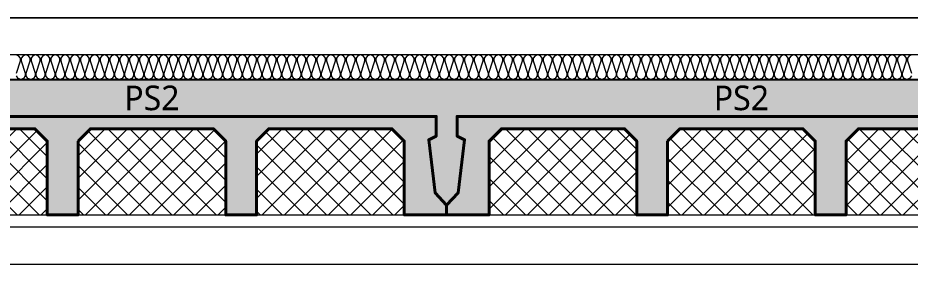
# Model space of a CAD drawing. Header units: millimetres. Extents: x 0 to 420000, y 0 to 297000.
# Drawn here: x 181780 to 185406, y 33450 to 34450 of the extents above; entities that cross this region are included whole.
import ezdxf
from ezdxf.enums import TextEntityAlignment as Align

# ---------------------------------------------------------------- set-up
doc = ezdxf.new("R2010")
doc.units = ezdxf.units.MM
doc.linetypes.add('0731_main_plan$0$form_$0$y-Landschaft$0$_$1$20120914_Verkehrsflächen_Grün$0$20120628_xref - Gammel$1$3_H-GL_F1_U3 - Default$0${ Offset Lines }', pattern=[0])
doc.linetypes.add('CEN', pattern=[62, 60, -1, 0, -1])
for name, color, linetype, lineweight in [('A-AXIS-LINE', 1, 'CEN', 15), ('A-CONC-LIN1', 2, 'Continuous', 40), ('A-CONC-LIN2', 7, 'Continuous', 25), ('A-XXXX-FIN2', 6, 'Continuous', 20), ('A-XXXX-INSL1', 15, 'Continuous', 18), ('A-XXXX-INSL2', 8, 'Continuous', 18)]:
    doc.layers.add(name, color=color, linetype=linetype, lineweight=lineweight)
doc.layers.add('A-CONC-SOLD', color=253, linetype='CEN')
doc.layers.add('A-XXXX-NPLT', color=144, linetype='Continuous', lineweight=15, plot=False)
doc.styles.add('맑은고딕', font='')
doc.styles.get('맑은고딕').set_extended_font_data('Malgun Gothic')

# ---------------------------------------------------------------- blocks, each defined once
blk = doc.blocks.new('axis(211208)')
at = {"layer": 'A-AXIS-LINE', "ltscale": 1000}
for p, q in [((4631788.1, -431118.7), (4955413.1, -431118.7)), ((4631788.1, -432118.7), (4955413.1, -432118.7))]:
    blk.add_line(p, q, dxfattribs=at)
blk = doc.blocks.new('PS2')
at = {"layer": 'A-CONC-SOLD'}
h = blk.add_hatch(color=256, dxfattribs=at)
h.dxf.hatch_style = 1
h.paths.add_polyline_path([(1197.5, 0), (-1197.5, 0), (-1197.5, -510), (-1150.5, -460), (-1125, -245), (-1155, -230), (-1155, -150), (1155, -150), (1155, -230), (1125, -245), (1150.5, -460), (1197.5, -510)])
h = blk.add_hatch(color=256, dxfattribs=at)
h.dxf.hatch_style = 1
h.paths.add_polyline_path([(-1150.5, -460), (-1197.5, -510), (-1197.5, -550), (-1025, -550), (-1025, -510), (-1025, -250), (-975, -200), (-475, -200), (-425, -250), (-425, -510), (-425, -550), (-300, -550), (-300, -510), (-300, -250), (-250, -200), (250, -200), (300, -250), (300, -510), (300, -550), (425, -550), (425, -510), (425, -250), (475, -200), (975, -200), (1025, -250), (1025, -510), (1025, -550), (1197.5, -550), (1197.5, -510), (1150.5, -460), (1125, -245), (1155, -230), (1155, -150), (-1155, -150), (-1155, -230), (-1125, -245)])
at = {"layer": 'A-XXXX-INSL2'}
h = blk.add_hatch(dxfattribs=at)
h.set_pattern_fill('ANSI37', color=256, scale=20)
h.set_pattern_definition([(45, (-289951.5, -41968), (-44.90128, 44.90128), []), (135, (-289951.5, -41968), (-44.90128, -44.90128), [])])
h.paths.add_polyline_path([(-975, -200), (-1025, -250), (-1025, -510), (-1025, -550), (-425, -550), (-425, -510), (-425, -250), (-475, -200)])
h.paths.add_polyline_path([(-250, -200), (-300, -250), (-300, -510), (-300, -550), (300, -550), (300, -510), (300, -250), (250, -200)])
h.paths.add_polyline_path([(425, -510), (425, -550), (1025, -550), (1025, -510), (1025, -250), (975, -200), (475, -200), (425, -250)])
at = {"layer": 'A-CONC-LIN1', "color": 2, "linetype": '0731_main_plan$0$form_$0$y-Landschaft$0$_$1$20120914_Verkehrsflächen_Grün$0$20120628_xref - Gammel$1$3_H-GL_F1_U3 - Default$0${ Offset Lines }'}
blk.add_lwpolyline([(-300, -250), (-300, -510), (-300, -510), (-300, -550), (-425, -550), (-425, -510), (-425, -510), (-425, -250), (-475, -200), (-975, -200), (-1025, -250), (-1025, -510), (-1025, -510), (-1025, -550), (-1197.5, -550), (-1197.5, -510), (-1150.5, -460), (-1125, -245), (-1155, -230), (-1155, -150), (1155, -150), (1155, -230), (1125, -245), (1150.5, -460), (1197.5, -510), (1197.5, -550), (1025, -550), (1025, -510), (1025, -510), (1025, -250), (975, -200), (475, -200), (425, -250), (425, -510), (425, -510), (425, -550), (300, -550), (300, -510), (300, -510), (300, -250), (250, -200), (-250, -200)], close=True, dxfattribs=at)
at = {"layer": 'A-CONC-LIN2'}
blk.add_line((-1197.5, 0), (1197.5, 0), dxfattribs=at)
at = {"layer": 'A-XXXX-NPLT'}
for p, q in [((-1025, -550), (-425, -550)), ((-300, -550), (300, -550)), ((425, -550), (1025, -550))]:
    blk.add_line(p, q, dxfattribs=at)
at = {"layer": 'A-XXXX-NPLT', "style": '맑은고딕'}
blk.add_text('PS2', height=100, dxfattribs=at).set_placement((0, -75), align=Align.MIDDLE)
blk = doc.blocks.new('지하2층')
at = {"layer": 'A-XXXX-FIN2'}
blk.add_line((4758723.8, -391118.7), (4737273.8, -391118.7), dxfattribs=at)
at = {"layer": 'A-XXXX-INSL1'}
blk.add_lwpolyline([(4758623.8, -391968.7), (4741073.8, -391968.7)], dxfattribs=at)
at = {"layer": 'A-XXXX-INSL2'}
blk.add_line((4758623.8, -391268.7), (4681723.8, -391268.7), dxfattribs=at)
for points in [[(4755723.8, -391268.7), (4755712.8, -391272.7), (4755705.8, -391282.7), (4755705.8, -391293.7), (4755721.8, -391343.7)], [(4755721.8, -391354.7), (4755714.8, -391364.7), (4755703.8, -391368.7), (4755692.8, -391364.7), (4755685.8, -391354.7), (4755685.8, -391343.7), (4755701.8, -391293.7), (4755701.8, -391282.7), (4755694.8, -391272.7), (4755683.8, -391268.7), (4755672.8, -391272.7), (4755665.8, -391282.7), (4755665.8, -391293.7), (4755681.8, -391343.7), (4755681.8, -391354.7), (4755674.8, -391364.7), (4755663.8, -391368.7), (4755652.8, -391364.7), (4755645.8, -391354.7), (4755645.8, -391343.7), (4755661.8, -391293.7), (4755661.8, -391282.7), (4755654.8, -391272.7), (4755643.8, -391268.7), (4755632.8, -391272.7), (4755625.8, -391282.7), (4755625.8, -391293.7), (4755641.8, -391343.7), (4755641.8, -391354.7), (4755634.8, -391364.7), (4755623.8, -391368.7), (4755612.8, -391364.7), (4755605.8, -391354.7), (4755605.8, -391343.7), (4755621.8, -391293.7), (4755621.8, -391282.7), (4755614.8, -391272.7), (4755603.8, -391268.7), (4755592.8, -391272.7), (4755585.8, -391282.7), (4755585.8, -391293.7), (4755601.8, -391343.7), (4755601.8, -391354.7), (4755594.8, -391364.7), (4755583.8, -391368.7), (4755572.8, -391364.7), (4755565.8, -391354.7), (4755565.8, -391343.7), (4755581.8, -391293.7), (4755581.8, -391282.7), (4755574.8, -391272.7), (4755563.8, -391268.7), (4755552.8, -391272.7), (4755545.8, -391282.7), (4755545.8, -391293.7), (4755561.8, -391343.7), (4755561.8, -391354.7), (4755554.8, -391364.7), (4755543.8, -391368.7), (4755532.8, -391364.7), (4755525.8, -391354.7), (4755525.8, -391343.7), (4755541.8, -391293.7), (4755541.8, -391282.7), (4755534.8, -391272.7), (4755523.8, -391268.7), (4755512.8, -391272.7), (4755505.8, -391282.7), (4755505.8, -391293.7), (4755521.8, -391343.7), (4755521.8, -391354.7), (4755514.8, -391364.7), (4755503.8, -391368.7), (4755492.8, -391364.7), (4755485.8, -391354.7), (4755485.8, -391343.7), (4755501.8, -391293.7), (4755501.8, -391282.7), (4755494.8, -391272.7), (4755483.8, -391268.7), (4755472.8, -391272.7), (4755465.8, -391282.7), (4755465.8, -391293.7), (4755481.8, -391343.7), (4755481.8, -391354.7), (4755474.8, -391364.7), (4755463.8, -391368.7), (4755452.8, -391364.7), (4755445.8, -391354.7), (4755445.8, -391343.7), (4755461.8, -391293.7), (4755461.8, -391282.7), (4755454.8, -391272.7), (4755443.8, -391268.7), (4755432.8, -391272.7), (4755425.8, -391282.7), (4755425.8, -391293.7), (4755441.8, -391343.7), (4755441.8, -391354.7), (4755434.8, -391364.7), (4755423.8, -391368.7), (4755412.8, -391364.7), (4755405.8, -391354.7), (4755405.8, -391343.7), (4755421.8, -391293.7), (4755421.8, -391282.7), (4755414.8, -391272.7), (4755403.8, -391268.7), (4755392.8, -391272.7), (4755385.8, -391282.7), (4755385.8, -391293.7), (4755401.8, -391343.7), (4755401.8, -391354.7), (4755394.8, -391364.7), (4755383.8, -391368.7), (4755372.8, -391364.7), (4755365.8, -391354.7), (4755365.8, -391343.7), (4755381.8, -391293.7), (4755381.8, -391282.7), (4755374.8, -391272.7), (4755363.8, -391268.7), (4755352.8, -391272.7), (4755345.8, -391282.7), (4755345.8, -391293.7), (4755361.8, -391343.7), (4755361.8, -391354.7), (4755354.8, -391364.7), (4755343.8, -391368.7), (4755332.8, -391364.7), (4755325.8, -391354.7), (4755325.8, -391343.7), (4755341.8, -391293.7), (4755341.8, -391282.7), (4755334.8, -391272.7), (4755323.8, -391268.7), (4755312.8, -391272.7), (4755305.8, -391282.7), (4755305.8, -391293.7), (4755321.8, -391343.7), (4755321.8, -391354.7), (4755314.8, -391364.7), (4755303.8, -391368.7), (4755292.8, -391364.7), (4755285.8, -391354.7), (4755285.8, -391343.7), (4755301.8, -391293.7), (4755301.8, -391282.7), (4755294.8, -391272.7), (4755283.8, -391268.7), (4755272.8, -391272.7), (4755265.8, -391282.7), (4755265.8, -391293.7), (4755281.8, -391343.7), (4755281.8, -391354.7), (4755274.8, -391364.7), (4755263.8, -391368.7), (4755252.8, -391364.7), (4755245.8, -391354.7), (4755245.8, -391343.7), (4755261.8, -391293.7), (4755261.8, -391282.7), (4755254.8, -391272.7), (4755243.8, -391268.7), (4755232.8, -391272.7), (4755225.8, -391282.7), (4755225.8, -391293.7), (4755241.8, -391343.7), (4755241.8, -391354.7), (4755234.8, -391364.7), (4755223.8, -391368.7), (4755212.8, -391364.7), (4755205.8, -391354.7), (4755205.8, -391343.7), (4755221.8, -391293.7), (4755221.8, -391282.7), (4755214.8, -391272.7), (4755203.8, -391268.7), (4755192.8, -391272.7), (4755185.8, -391282.7), (4755185.8, -391293.7), (4755201.8, -391343.7), (4755201.8, -391354.7), (4755194.8, -391364.7), (4755183.8, -391368.7), (4755172.8, -391364.7), (4755165.8, -391354.7), (4755165.8, -391343.7), (4755181.8, -391293.7), (4755181.8, -391282.7), (4755174.8, -391272.7), (4755163.8, -391268.7), (4755152.8, -391272.7), (4755145.8, -391282.7), (4755145.8, -391293.7), (4755161.8, -391343.7), (4755161.8, -391354.7), (4755154.8, -391364.7), (4755143.8, -391368.7), (4755132.8, -391364.7), (4755125.8, -391354.7), (4755125.8, -391343.7), (4755141.8, -391293.7), (4755141.8, -391282.7), (4755134.8, -391272.7), (4755123.8, -391268.7), (4755112.8, -391272.7), (4755105.8, -391282.7), (4755105.8, -391293.7), (4755121.8, -391343.7), (4755121.8, -391354.7), (4755114.8, -391364.7), (4755103.8, -391368.7), (4755092.8, -391364.7), (4755085.8, -391354.7), (4755085.8, -391343.7), (4755101.8, -391293.7), (4755101.8, -391282.7), (4755094.8, -391272.7), (4755083.8, -391268.7), (4755072.8, -391272.7), (4755065.8, -391282.7), (4755065.8, -391293.7), (4755081.8, -391343.7), (4755081.8, -391354.7), (4755074.8, -391364.7), (4755063.8, -391368.7), (4755052.8, -391364.7), (4755045.8, -391354.7), (4755045.8, -391343.7), (4755061.8, -391293.7), (4755061.8, -391282.7), (4755054.8, -391272.7), (4755043.8, -391268.7), (4755032.8, -391272.7), (4755025.8, -391282.7), (4755025.8, -391293.7), (4755041.8, -391343.7), (4755041.8, -391354.7), (4755034.8, -391364.7), (4755023.8, -391368.7), (4755012.8, -391364.7), (4755005.8, -391354.7), (4755005.8, -391343.7), (4755021.8, -391293.7), (4755021.8, -391282.7), (4755014.8, -391272.7), (4755003.8, -391268.7), (4754992.8, -391272.7), (4754985.8, -391282.7), (4754985.8, -391293.7), (4755001.8, -391343.7), (4755001.8, -391354.7), (4754994.8, -391364.7), (4754983.8, -391368.7), (4754972.8, -391364.7), (4754965.8, -391354.7), (4754965.8, -391343.7), (4754981.8, -391293.7), (4754981.8, -391282.7), (4754974.8, -391272.7), (4754963.8, -391268.7), (4754952.8, -391272.7), (4754945.8, -391282.7), (4754945.8, -391293.7), (4754961.8, -391343.7), (4754961.8, -391354.7), (4754954.8, -391364.7), (4754943.8, -391368.7), (4754932.8, -391364.7), (4754925.8, -391354.7), (4754925.8, -391343.7), (4754941.8, -391293.7), (4754941.8, -391282.7), (4754934.8, -391272.7), (4754923.8, -391268.7), (4754912.8, -391272.7), (4754905.8, -391282.7), (4754905.8, -391293.7), (4754921.8, -391343.7), (4754921.8, -391354.7), (4754914.8, -391364.7), (4754903.8, -391368.7), (4754892.8, -391364.7), (4754885.8, -391354.7), (4754885.8, -391343.7), (4754901.8, -391293.7), (4754901.8, -391282.7), (4754894.8, -391272.7), (4754883.8, -391268.7), (4754872.8, -391272.7), (4754865.8, -391282.7), (4754865.8, -391293.7), (4754881.8, -391343.7), (4754881.8, -391354.7), (4754874.8, -391364.7), (4754863.8, -391368.7), (4754852.8, -391364.7), (4754845.8, -391354.7), (4754845.8, -391343.7), (4754861.8, -391293.7), (4754861.8, -391282.7), (4754854.8, -391272.7), (4754843.8, -391268.7), (4754832.8, -391272.7), (4754825.8, -391282.7), (4754825.8, -391293.7), (4754841.8, -391343.7), (4754841.8, -391354.7), (4754834.8, -391364.7), (4754823.8, -391368.7), (4754812.8, -391364.7), (4754805.8, -391354.7), (4754805.8, -391343.7), (4754821.8, -391293.7), (4754821.8, -391282.7), (4754814.8, -391272.7), (4754803.8, -391268.7), (4754792.8, -391272.7), (4754785.8, -391282.7), (4754785.8, -391293.7), (4754801.8, -391343.7), (4754801.8, -391354.7), (4754794.8, -391364.7), (4754783.8, -391368.7), (4754772.8, -391364.7), (4754765.8, -391354.7), (4754765.8, -391343.7), (4754781.8, -391293.7), (4754781.8, -391282.7), (4754774.8, -391272.7), (4754763.8, -391268.7), (4754752.8, -391272.7), (4754745.8, -391282.7), (4754745.8, -391293.7), (4754761.8, -391343.7), (4754761.8, -391354.7), (4754754.8, -391364.7), (4754743.8, -391368.7), (4754732.8, -391364.7), (4754725.8, -391354.7), (4754725.8, -391343.7), (4754741.8, -391293.7), (4754741.8, -391282.7), (4754734.8, -391272.7), (4754723.8, -391268.7), (4754712.8, -391272.7), (4754705.8, -391282.7), (4754705.8, -391293.7), (4754721.8, -391343.7), (4754721.8, -391354.7), (4754714.8, -391364.7), (4754703.8, -391368.7), (4754692.8, -391364.7), (4754685.8, -391354.7), (4754685.8, -391343.7), (4754701.8, -391293.7), (4754701.8, -391282.7), (4754694.8, -391272.7), (4754683.8, -391268.7), (4754672.8, -391272.7), (4754665.8, -391282.7), (4754665.8, -391293.7), (4754681.8, -391343.7), (4754681.8, -391354.7), (4754674.8, -391364.7), (4754663.8, -391368.7), (4754652.8, -391364.7), (4754645.8, -391354.7), (4754645.8, -391343.7), (4754661.8, -391293.7), (4754661.8, -391282.7), (4754654.8, -391272.7), (4754643.8, -391268.7), (4754632.8, -391272.7), (4754625.8, -391282.7), (4754625.8, -391293.7), (4754641.8, -391343.7), (4754641.8, -391354.7), (4754634.8, -391364.7), (4754623.8, -391368.7), (4754612.8, -391364.7), (4754605.8, -391354.7), (4754605.8, -391343.7), (4754621.8, -391293.7), (4754621.8, -391282.7), (4754614.8, -391272.7), (4754603.8, -391268.7), (4754592.8, -391272.7), (4754585.8, -391282.7), (4754585.8, -391293.7), (4754601.8, -391343.7), (4754601.8, -391354.7), (4754594.8, -391364.7), (4754583.8, -391368.7), (4754572.8, -391364.7), (4754565.8, -391354.7), (4754565.8, -391343.7), (4754581.8, -391293.7), (4754581.8, -391282.7), (4754574.8, -391272.7), (4754563.8, -391268.7), (4754552.8, -391272.7), (4754545.8, -391282.7), (4754545.8, -391293.7), (4754561.8, -391343.7), (4754561.8, -391354.7), (4754554.8, -391364.7), (4754543.8, -391368.7), (4754532.8, -391364.7), (4754525.8, -391354.7), (4754525.8, -391343.7), (4754541.8, -391293.7), (4754541.8, -391282.7), (4754534.8, -391272.7), (4754523.8, -391268.7), (4754512.8, -391272.7), (4754505.8, -391282.7), (4754505.8, -391293.7), (4754521.8, -391343.7), (4754521.8, -391354.7), (4754514.8, -391364.7), (4754503.8, -391368.7), (4754492.8, -391364.7), (4754485.8, -391354.7), (4754485.8, -391343.7), (4754501.8, -391293.7), (4754501.8, -391282.7), (4754494.8, -391272.7), (4754483.8, -391268.7), (4754472.8, -391272.7), (4754465.8, -391282.7), (4754465.8, -391293.7), (4754481.8, -391343.7), (4754481.8, -391354.7), (4754474.8, -391364.7), (4754463.8, -391368.7), (4754452.8, -391364.7), (4754445.8, -391354.7), (4754445.8, -391343.7), (4754461.8, -391293.7), (4754461.8, -391282.7), (4754454.8, -391272.7), (4754443.8, -391268.7), (4754432.8, -391272.7), (4754425.8, -391282.7), (4754425.8, -391293.7), (4754441.8, -391343.7), (4754441.8, -391354.7), (4754434.8, -391364.7), (4754423.8, -391368.7), (4754412.8, -391364.7), (4754405.8, -391354.7), (4754405.8, -391343.7), (4754421.8, -391293.7), (4754421.8, -391282.7), (4754414.8, -391272.7), (4754403.8, -391268.7), (4754392.8, -391272.7), (4754385.8, -391282.7), (4754385.8, -391293.7), (4754401.8, -391343.7), (4754401.8, -391354.7), (4754394.8, -391364.7), (4754383.8, -391368.7), (4754372.8, -391364.7), (4754365.8, -391354.7), (4754365.8, -391343.7), (4754381.8, -391293.7), (4754381.8, -391282.7), (4754374.8, -391272.7), (4754363.8, -391268.7), (4754352.8, -391272.7), (4754345.8, -391282.7), (4754345.8, -391293.7), (4754361.8, -391343.7), (4754361.8, -391354.7), (4754354.8, -391364.7), (4754343.8, -391368.7), (4754332.8, -391364.7), (4754325.8, -391354.7), (4754325.8, -391343.7), (4754341.8, -391293.7), (4754341.8, -391282.7), (4754334.8, -391272.7), (4754323.8, -391268.7), (4754312.8, -391272.7), (4754305.8, -391282.7), (4754305.8, -391293.7), (4754321.8, -391343.7), (4754321.8, -391354.7), (4754314.8, -391364.7), (4754303.8, -391368.7), (4754292.8, -391364.7), (4754285.8, -391354.7), (4754285.8, -391343.7), (4754301.8, -391293.7), (4754301.8, -391282.7), (4754294.8, -391272.7), (4754283.8, -391268.7), (4754272.8, -391272.7), (4754265.8, -391282.7), (4754265.8, -391293.7), (4754281.8, -391343.7), (4754281.8, -391354.7), (4754274.8, -391364.7), (4754263.8, -391368.7), (4754252.8, -391364.7), (4754245.8, -391354.7), (4754245.8, -391343.7), (4754261.8, -391293.7), (4754261.8, -391282.7), (4754254.8, -391272.7), (4754243.8, -391268.7), (4754232.8, -391272.7), (4754225.8, -391282.7), (4754225.8, -391293.7), (4754241.8, -391343.7), (4754241.8, -391354.7), (4754234.8, -391364.7), (4754223.8, -391368.7), (4754212.8, -391364.7), (4754205.8, -391354.7), (4754205.8, -391343.7), (4754221.8, -391293.7), (4754221.8, -391282.7), (4754214.8, -391272.7), (4754203.8, -391268.7), (4754192.8, -391272.7), (4754185.8, -391282.7), (4754185.8, -391293.7), (4754201.8, -391343.7), (4754201.8, -391354.7), (4754194.8, -391364.7), (4754183.8, -391368.7), (4754172.8, -391364.7), (4754165.8, -391354.7), (4754165.8, -391343.7), (4754181.8, -391293.7), (4754181.8, -391282.7), (4754174.8, -391272.7), (4754163.8, -391268.7), (4754152.8, -391272.7), (4754145.8, -391282.7), (4754145.8, -391293.7), (4754161.8, -391343.7), (4754161.8, -391354.7), (4754154.8, -391364.7), (4754143.8, -391368.7), (4754132.8, -391364.7), (4754125.8, -391354.7), (4754125.8, -391343.7), (4754141.8, -391293.7), (4754141.8, -391282.7), (4754134.8, -391272.7), (4754123.8, -391268.7), (4754112.8, -391272.7), (4754105.8, -391282.7), (4754105.8, -391293.7), (4754121.8, -391343.7), (4754121.8, -391354.7), (4754114.8, -391364.7), (4754103.8, -391368.7), (4754092.8, -391364.7), (4754085.8, -391354.7), (4754085.8, -391343.7), (4754101.8, -391293.7), (4754101.8, -391282.7), (4754094.8, -391272.7), (4754083.8, -391268.7), (4754072.8, -391272.7), (4754065.8, -391282.7), (4754065.8, -391293.7), (4754081.8, -391343.7), (4754081.8, -391354.7), (4754074.8, -391364.7), (4754063.8, -391368.7), (4754052.8, -391364.7), (4754045.8, -391354.7), (4754045.8, -391343.7), (4754061.8, -391293.7), (4754061.8, -391282.7), (4754054.8, -391272.7), (4754043.8, -391268.7), (4754032.8, -391272.7), (4754025.8, -391282.7), (4754025.8, -391293.7), (4754041.8, -391343.7), (4754041.8, -391354.7), (4754034.8, -391364.7), (4754023.8, -391368.7), (4754012.8, -391364.7), (4754005.8, -391354.7), (4754005.8, -391343.7), (4754021.8, -391293.7), (4754021.8, -391282.7), (4754014.8, -391272.7), (4754003.8, -391268.7), (4753992.8, -391272.7), (4753985.8, -391282.7), (4753985.8, -391293.7), (4754001.8, -391343.7), (4754001.8, -391354.7), (4753994.8, -391364.7), (4753983.8, -391368.7), (4753972.8, -391364.7), (4753965.8, -391354.7), (4753965.8, -391343.7), (4753981.8, -391293.7), (4753981.8, -391282.7), (4753974.8, -391272.7), (4753963.8, -391268.7), (4753952.8, -391272.7), (4753945.8, -391282.7), (4753945.8, -391293.7), (4753961.8, -391343.7), (4753961.8, -391354.7), (4753954.8, -391364.7), (4753943.8, -391368.7), (4753932.8, -391364.7), (4753925.8, -391354.7), (4753925.8, -391343.7), (4753941.8, -391293.7), (4753941.8, -391282.7), (4753934.8, -391272.7), (4753923.8, -391268.7), (4753912.8, -391272.7), (4753905.8, -391282.7), (4753905.8, -391293.7), (4753921.8, -391343.7), (4753921.8, -391354.7), (4753914.8, -391364.7), (4753903.8, -391368.7), (4753892.8, -391364.7), (4753885.8, -391354.7), (4753885.8, -391343.7), (4753901.8, -391293.7), (4753901.8, -391282.7), (4753894.8, -391272.7), (4753883.8, -391268.7), (4753872.8, -391272.7), (4753865.8, -391282.7), (4753865.8, -391293.7), (4753881.8, -391343.7), (4753881.8, -391354.7), (4753874.8, -391364.7), (4753863.8, -391368.7), (4753852.8, -391364.7), (4753845.8, -391354.7), (4753845.8, -391343.7), (4753861.8, -391293.7), (4753861.8, -391282.7), (4753854.8, -391272.7), (4753843.8, -391268.7), (4753832.8, -391272.7), (4753825.8, -391282.7), (4753825.8, -391293.7), (4753841.8, -391343.7), (4753841.8, -391354.7), (4753834.8, -391364.7), (4753823.8, -391368.7), (4753812.8, -391364.7), (4753805.8, -391354.7), (4753805.8, -391343.7), (4753821.8, -391293.7), (4753821.8, -391282.7), (4753814.8, -391272.7), (4753803.8, -391268.7), (4753792.8, -391272.7), (4753785.8, -391282.7), (4753785.8, -391293.7), (4753801.8, -391343.7), (4753801.8, -391354.7), (4753794.8, -391364.7), (4753783.8, -391368.7), (4753772.8, -391364.7), (4753765.8, -391354.7), (4753765.8, -391343.7), (4753781.8, -391293.7), (4753781.8, -391282.7), (4753774.8, -391272.7), (4753763.8, -391268.7), (4753752.8, -391272.7), (4753745.8, -391282.7), (4753745.8, -391293.7), (4753761.8, -391343.7), (4753761.8, -391354.7), (4753754.8, -391364.7), (4753743.8, -391368.7), (4753732.8, -391364.7), (4753725.8, -391354.7), (4753725.8, -391343.7), (4753741.8, -391293.7), (4753741.8, -391282.7), (4753734.8, -391272.7), (4753723.8, -391268.7), (4753712.8, -391272.7), (4753705.8, -391282.7), (4753705.8, -391293.7), (4753721.8, -391343.7), (4753721.8, -391354.7), (4753714.8, -391364.7), (4753703.8, -391368.7), (4753692.8, -391364.7), (4753685.8, -391354.7), (4753685.8, -391343.7), (4753701.8, -391293.7), (4753701.8, -391282.7), (4753694.8, -391272.7), (4753683.8, -391268.7), (4753672.8, -391272.7), (4753665.8, -391282.7), (4753665.8, -391293.7), (4753681.8, -391343.7), (4753681.8, -391354.7), (4753674.8, -391364.7), (4753663.8, -391368.7), (4753652.8, -391364.7), (4753645.8, -391354.7), (4753645.8, -391343.7), (4753661.8, -391293.7), (4753661.8, -391282.7), (4753654.8, -391272.7), (4753643.8, -391268.7), (4753632.8, -391272.7), (4753625.8, -391282.7), (4753625.8, -391293.7), (4753641.8, -391343.7), (4753641.8, -391354.7), (4753634.8, -391364.7), (4753623.8, -391368.7), (4753612.8, -391364.7), (4753605.8, -391354.7), (4753605.8, -391343.7), (4753621.8, -391293.7), (4753621.8, -391282.7), (4753614.8, -391272.7), (4753603.8, -391268.7), (4753592.8, -391272.7), (4753585.8, -391282.7), (4753585.8, -391293.7), (4753601.8, -391343.7), (4753601.8, -391354.7), (4753594.8, -391364.7), (4753583.8, -391368.7), (4753572.8, -391364.7), (4753565.8, -391354.7), (4753565.8, -391343.7), (4753581.8, -391293.7), (4753581.8, -391282.7), (4753574.8, -391272.7), (4753563.8, -391268.7), (4753552.8, -391272.7), (4753545.8, -391282.7), (4753545.8, -391293.7), (4753561.8, -391343.7), (4753561.8, -391354.7), (4753554.8, -391364.7), (4753543.8, -391368.7), (4753532.8, -391364.7), (4753525.8, -391354.7), (4753525.8, -391343.7), (4753541.8, -391293.7), (4753541.8, -391282.7), (4753534.8, -391272.7), (4753523.8, -391268.7), (4753512.8, -391272.7), (4753505.8, -391282.7), (4753505.8, -391293.7), (4753521.8, -391343.7), (4753521.8, -391354.7), (4753514.8, -391364.7), (4753503.8, -391368.7), (4753492.8, -391364.7), (4753485.8, -391354.7), (4753485.8, -391343.7), (4753501.8, -391293.7), (4753501.8, -391282.7), (4753494.8, -391272.7), (4753483.8, -391268.7), (4753472.8, -391272.7), (4753465.8, -391282.7), (4753465.8, -391293.7), (4753481.8, -391343.7), (4753481.8, -391354.7), (4753474.8, -391364.7), (4753463.8, -391368.7), (4753452.8, -391364.7), (4753445.8, -391354.7), (4753445.8, -391343.7), (4753461.8, -391293.7), (4753461.8, -391282.7), (4753454.8, -391272.7), (4753443.8, -391268.7), (4753432.8, -391272.7), (4753425.8, -391282.7), (4753425.8, -391293.7), (4753441.8, -391343.7), (4753441.8, -391354.7), (4753434.8, -391364.7), (4753423.8, -391368.7), (4753412.8, -391364.7), (4753405.8, -391354.7), (4753405.8, -391343.7), (4753421.8, -391293.7), (4753421.8, -391282.7), (4753414.8, -391272.7), (4753403.8, -391268.7), (4753392.8, -391272.7), (4753385.8, -391282.7), (4753385.8, -391293.7), (4753401.8, -391343.7), (4753401.8, -391354.7), (4753394.8, -391364.7), (4753383.8, -391368.7), (4753372.8, -391364.7), (4753365.8, -391354.7), (4753365.8, -391343.7), (4753381.8, -391293.7), (4753381.8, -391282.7), (4753374.8, -391272.7), (4753363.8, -391268.7), (4753352.8, -391272.7), (4753345.8, -391282.7), (4753345.8, -391293.7), (4753361.8, -391343.7), (4753361.8, -391354.7), (4753354.8, -391364.7), (4753343.8, -391368.7), (4753332.8, -391364.7), (4753325.8, -391354.7), (4753325.8, -391343.7), (4753341.8, -391293.7), (4753341.8, -391282.7), (4753334.8, -391272.7), (4753323.8, -391268.7), (4753312.8, -391272.7), (4753305.8, -391282.7), (4753305.8, -391293.7), (4753321.8, -391343.7), (4753321.8, -391354.7), (4753314.8, -391364.7), (4753303.8, -391368.7), (4753292.8, -391364.7), (4753285.8, -391354.7), (4753285.8, -391343.7), (4753301.8, -391293.7), (4753301.8, -391282.7), (4753294.8, -391272.7), (4753283.8, -391268.7), (4753272.8, -391272.7), (4753265.8, -391282.7), (4753265.8, -391293.7), (4753281.8, -391343.7), (4753281.8, -391354.7), (4753274.8, -391364.7), (4753263.8, -391368.7), (4753252.8, -391364.7), (4753245.8, -391354.7), (4753245.8, -391343.7), (4753261.8, -391293.7), (4753261.8, -391282.7), (4753254.8, -391272.7), (4753243.8, -391268.7), (4753232.8, -391272.7), (4753225.8, -391282.7), (4753225.8, -391293.7), (4753241.8, -391343.7), (4753241.8, -391354.7), (4753234.8, -391364.7), (4753223.8, -391368.7), (4753212.8, -391364.7), (4753205.8, -391354.7), (4753205.8, -391343.7), (4753221.8, -391293.7), (4753221.8, -391282.7), (4753214.8, -391272.7), (4753203.8, -391268.7), (4753192.8, -391272.7), (4753185.8, -391282.7), (4753185.8, -391293.7), (4753201.8, -391343.7), (4753201.8, -391354.7), (4753194.8, -391364.7), (4753183.8, -391368.7), (4753172.8, -391364.7), (4753165.8, -391354.7), (4753165.8, -391343.7), (4753181.8, -391293.7), (4753181.8, -391282.7), (4753174.8, -391272.7), (4753163.8, -391268.7), (4753152.8, -391272.7), (4753145.8, -391282.7), (4753145.8, -391293.7), (4753161.8, -391343.7), (4753161.8, -391354.7), (4753154.8, -391364.7), (4753143.8, -391368.7), (4753132.8, -391364.7), (4753125.8, -391354.7), (4753125.8, -391343.7), (4753141.8, -391293.7), (4753141.8, -391282.7), (4753134.8, -391272.7), (4753123.8, -391268.7), (4753112.8, -391272.7), (4753105.8, -391282.7), (4753105.8, -391293.7), (4753121.8, -391343.7), (4753121.8, -391354.7), (4753114.8, -391364.7), (4753103.8, -391368.7), (4753092.8, -391364.7), (4753085.8, -391354.7), (4753085.8, -391343.7), (4753101.8, -391293.7), (4753101.8, -391282.7), (4753094.8, -391272.7), (4753083.8, -391268.7), (4753072.8, -391272.7), (4753065.8, -391282.7), (4753065.8, -391293.7), (4753081.8, -391343.7), (4753081.8, -391354.7), (4753074.8, -391364.7), (4753063.8, -391368.7), (4753052.8, -391364.7), (4753045.8, -391354.7), (4753045.8, -391343.7), (4753061.8, -391293.7), (4753061.8, -391282.7), (4753054.8, -391272.7), (4753043.8, -391268.7), (4753032.8, -391272.7), (4753025.8, -391282.7), (4753025.8, -391293.7), (4753041.8, -391343.7), (4753041.8, -391354.7), (4753034.8, -391364.7), (4753023.8, -391368.7), (4753012.8, -391364.7), (4753005.8, -391354.7), (4753005.8, -391343.7), (4753021.8, -391293.7), (4753021.8, -391282.7), (4753014.8, -391272.7), (4753003.8, -391268.7), (4752992.8, -391272.7), (4752985.8, -391282.7), (4752985.8, -391293.7), (4753001.8, -391343.7), (4753001.8, -391354.7), (4752994.8, -391364.7), (4752983.8, -391368.7), (4752972.8, -391364.7), (4752965.8, -391354.7), (4752965.8, -391343.7), (4752981.8, -391293.7), (4752981.8, -391282.7), (4752974.8, -391272.7), (4752963.8, -391268.7), (4752952.8, -391272.7), (4752945.8, -391282.7), (4752945.8, -391293.7), (4752961.8, -391343.7), (4752961.8, -391354.7), (4752954.8, -391364.7), (4752943.8, -391368.7), (4752932.8, -391364.7), (4752925.8, -391354.7), (4752925.8, -391343.7), (4752941.8, -391293.7), (4752941.8, -391282.7), (4752934.8, -391272.7), (4752923.8, -391268.7), (4752912.8, -391272.7), (4752905.8, -391282.7), (4752905.8, -391293.7), (4752921.8, -391343.7), (4752921.8, -391354.7), (4752914.8, -391364.7), (4752903.8, -391368.7), (4752892.8, -391364.7), (4752885.8, -391354.7), (4752885.8, -391343.7), (4752901.8, -391293.7), (4752901.8, -391282.7), (4752894.8, -391272.7), (4752883.8, -391268.7), (4752872.8, -391272.7), (4752865.8, -391282.7), (4752865.8, -391293.7), (4752881.8, -391343.7), (4752881.8, -391354.7), (4752874.8, -391364.7), (4752863.8, -391368.7), (4752852.8, -391364.7), (4752845.8, -391354.7), (4752845.8, -391343.7), (4752861.8, -391293.7), (4752861.8, -391282.7), (4752854.8, -391272.7), (4752843.8, -391268.7), (4752832.8, -391272.7), (4752825.8, -391282.7), (4752825.8, -391293.7), (4752841.8, -391343.7), (4752841.8, -391354.7), (4752834.8, -391364.7), (4752823.8, -391368.7), (4752812.8, -391364.7), (4752805.8, -391354.7), (4752805.8, -391343.7), (4752821.8, -391293.7), (4752821.8, -391282.7), (4752814.8, -391272.7), (4752803.8, -391268.7), (4752792.8, -391272.7), (4752785.8, -391282.7), (4752785.8, -391293.7), (4752801.8, -391343.7), (4752801.8, -391354.7), (4752794.8, -391364.7), (4752783.8, -391368.7), (4752772.8, -391364.7), (4752765.8, -391354.7), (4752765.8, -391343.7), (4752781.8, -391293.7), (4752781.8, -391282.7), (4752774.8, -391272.7), (4752763.8, -391268.7), (4752752.8, -391272.7), (4752745.8, -391282.7), (4752745.8, -391293.7), (4752761.8, -391343.7), (4752761.8, -391354.7), (4752754.8, -391364.7), (4752743.8, -391368.7), (4752732.8, -391364.7), (4752725.8, -391354.7), (4752725.8, -391343.7), (4752741.8, -391293.7), (4752741.8, -391282.7), (4752734.8, -391272.7), (4752723.8, -391268.7), (4752712.8, -391272.7), (4752705.8, -391282.7), (4752705.8, -391293.7), (4752721.8, -391343.7), (4752721.8, -391354.7), (4752714.8, -391364.7), (4752703.8, -391368.7), (4752692.8, -391364.7), (4752685.8, -391354.7), (4752685.8, -391343.7), (4752701.8, -391293.7), (4752701.8, -391282.7), (4752694.8, -391272.7), (4752683.8, -391268.7), (4752672.8, -391272.7), (4752665.8, -391282.7), (4752665.8, -391293.7), (4752681.8, -391343.7), (4752681.8, -391354.7), (4752674.8, -391364.7), (4752663.8, -391368.7), (4752652.8, -391364.7), (4752645.8, -391354.7), (4752645.8, -391343.7), (4752661.8, -391293.7), (4752661.8, -391282.7), (4752654.8, -391272.7), (4752643.8, -391268.7), (4752632.8, -391272.7), (4752625.8, -391282.7), (4752625.8, -391293.7), (4752641.8, -391343.7), (4752641.8, -391354.7), (4752634.8, -391364.7), (4752623.8, -391368.7), (4752612.8, -391364.7), (4752605.8, -391354.7), (4752605.8, -391343.7), (4752621.8, -391293.7), (4752621.8, -391282.7), (4752614.8, -391272.7), (4752603.8, -391268.7), (4752592.8, -391272.7), (4752585.8, -391282.7), (4752585.8, -391293.7), (4752601.8, -391343.7), (4752601.8, -391354.7), (4752594.8, -391364.7), (4752583.8, -391368.7), (4752572.8, -391364.7), (4752565.8, -391354.7), (4752565.8, -391343.7), (4752581.8, -391293.7), (4752581.8, -391282.7), (4752574.8, -391272.7), (4752563.8, -391268.7), (4752552.8, -391272.7), (4752545.8, -391282.7), (4752545.8, -391293.7), (4752561.8, -391343.7), (4752561.8, -391354.7), (4752554.8, -391364.7), (4752543.8, -391368.7), (4752532.8, -391364.7), (4752525.8, -391354.7), (4752525.8, -391343.7), (4752541.8, -391293.7), (4752541.8, -391282.7), (4752534.8, -391272.7), (4752523.8, -391268.7), (4752512.8, -391272.7), (4752505.8, -391282.7), (4752505.8, -391293.7), (4752521.8, -391343.7), (4752521.8, -391354.7), (4752514.8, -391364.7), (4752503.8, -391368.7), (4752492.8, -391364.7), (4752485.8, -391354.7), (4752485.8, -391343.7), (4752501.8, -391293.7), (4752501.8, -391282.7), (4752494.8, -391272.7), (4752483.8, -391268.7), (4752472.8, -391272.7), (4752465.8, -391282.7), (4752465.8, -391293.7), (4752481.8, -391343.7), (4752481.8, -391354.7), (4752474.8, -391364.7), (4752463.8, -391368.7), (4752452.8, -391364.7), (4752445.8, -391354.7), (4752445.8, -391343.7), (4752461.8, -391293.7), (4752461.8, -391282.7), (4752454.8, -391272.7), (4752443.8, -391268.7), (4752432.8, -391272.7), (4752425.8, -391282.7), (4752425.8, -391293.7), (4752441.8, -391343.7), (4752441.8, -391354.7), (4752434.8, -391364.7), (4752423.8, -391368.7), (4752412.8, -391364.7), (4752405.8, -391354.7), (4752405.8, -391343.7), (4752421.8, -391293.7), (4752421.8, -391282.7), (4752414.8, -391272.7), (4752403.8, -391268.7), (4752392.8, -391272.7), (4752385.8, -391282.7), (4752385.8, -391293.7), (4752401.8, -391343.7), (4752401.8, -391354.7), (4752394.8, -391364.7), (4752383.8, -391368.7), (4752372.8, -391364.7), (4752365.8, -391354.7), (4752365.8, -391343.7), (4752381.8, -391293.7), (4752381.8, -391282.7), (4752374.8, -391272.7), (4752363.8, -391268.7), (4752352.8, -391272.7), (4752345.8, -391282.7), (4752345.8, -391293.7), (4752361.8, -391343.7), (4752361.8, -391354.7), (4752354.8, -391364.7), (4752343.8, -391368.7), (4752332.8, -391364.7), (4752325.8, -391354.7), (4752325.8, -391343.7), (4752341.8, -391293.7), (4752341.8, -391282.7), (4752334.8, -391272.7), (4752323.8, -391268.7), (4752312.8, -391272.7), (4752305.8, -391282.7), (4752305.8, -391293.7), (4752321.8, -391343.7), (4752321.8, -391354.7), (4752314.8, -391364.7), (4752303.8, -391368.7), (4752292.8, -391364.7), (4752285.8, -391354.7), (4752285.8, -391343.7), (4752301.8, -391293.7), (4752301.8, -391282.7), (4752294.8, -391272.7), (4752283.8, -391268.7), (4752272.8, -391272.7), (4752265.8, -391282.7), (4752265.8, -391293.7), (4752281.8, -391343.7), (4752281.8, -391354.7), (4752274.8, -391364.7), (4752263.8, -391368.7), (4752252.8, -391364.7), (4752245.8, -391354.7), (4752245.8, -391343.7), (4752261.8, -391293.7), (4752261.8, -391282.7), (4752254.8, -391272.7), (4752243.8, -391268.7), (4752232.8, -391272.7), (4752225.8, -391282.7), (4752225.8, -391293.7), (4752241.8, -391343.7), (4752241.8, -391354.7), (4752234.8, -391364.7), (4752223.8, -391368.7), (4752212.8, -391364.7), (4752205.8, -391354.7), (4752205.8, -391343.7), (4752221.8, -391293.7), (4752221.8, -391282.7), (4752214.8, -391272.7), (4752203.8, -391268.7), (4752192.8, -391272.7), (4752185.8, -391282.7), (4752185.8, -391293.7), (4752201.8, -391343.7), (4752201.8, -391354.7), (4752194.8, -391364.7), (4752183.8, -391368.7), (4752172.8, -391364.7), (4752165.8, -391354.7), (4752165.8, -391343.7), (4752181.8, -391293.7), (4752181.8, -391282.7), (4752174.8, -391272.7), (4752163.8, -391268.7), (4752152.8, -391272.7), (4752145.8, -391282.7), (4752145.8, -391293.7), (4752161.8, -391343.7), (4752161.8, -391354.7), (4752154.8, -391364.7), (4752143.8, -391368.7), (4752132.8, -391364.7), (4752125.8, -391354.7), (4752125.8, -391343.7), (4752141.8, -391293.7), (4752141.8, -391282.7), (4752134.8, -391272.7), (4752123.8, -391268.7), (4752112.8, -391272.7), (4752105.8, -391282.7), (4752105.8, -391293.7), (4752121.8, -391343.7), (4752121.8, -391354.7), (4752114.8, -391364.7), (4752103.8, -391368.7), (4752092.8, -391364.7), (4752085.8, -391354.7)], [(4752085.8, -391343.7), (4752101.8, -391293.7), (4752101.8, -391282.7), (4752094.8, -391272.7), (4752083.8, -391268.7)]]:
    blk.add_lwpolyline(points, dxfattribs=at)
for p in [(4752636.3, -391368.7), (4755031.3, -391368.7)]:
    blk.add_blockref('PS2', p)

msp = doc.modelspace()

# ---------------------------------------------------------------- block references
msp.add_blockref('지하2층', (-4570311.3, 425568.7))
at = {"layer": 'A-AXIS-LINE'}
msp.add_blockref('axis(211208)', (-4581588.1, 465568.7), dxfattribs=at)

doc.saveas('drawing.dxf')
